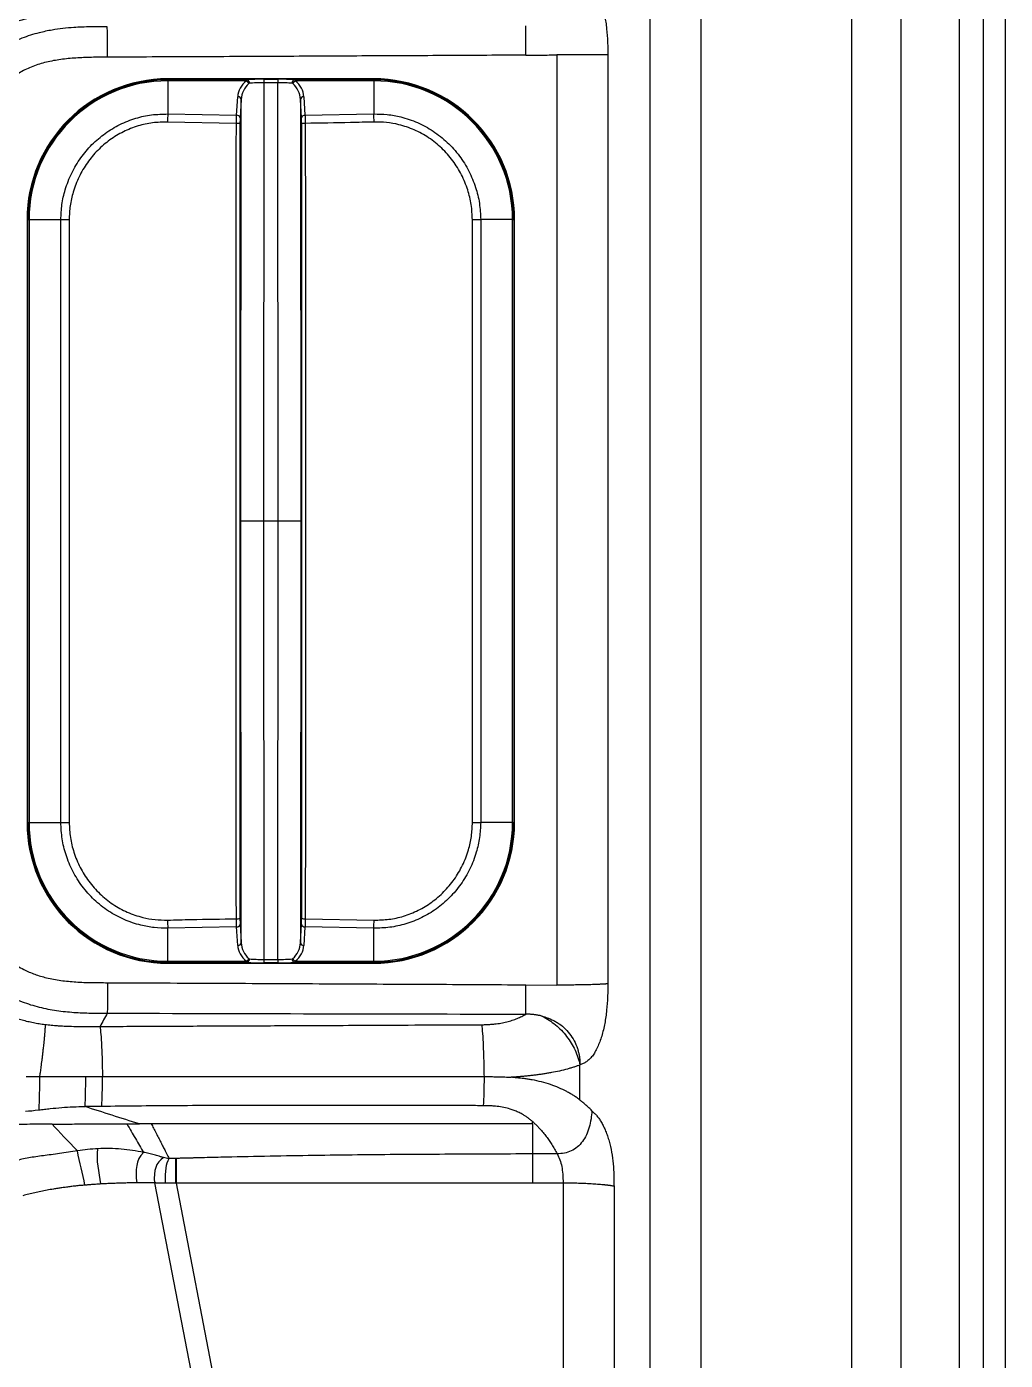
# Model space of a CAD drawing. Extents: x 0 to 84, y -21 to 126.
# Drawn here: x 75.84 to 84.1, y 44.7 to 55.96 of the extents above; entities that cross this region are included whole.
import ezdxf

# ---------------------------------------------------------------- set-up
doc = ezdxf.new("R2010")
doc.units = 0
doc.header["$MEASUREMENT"] = 0
doc.layers.add('1', color=4, linetype='Continuous')

# ---------------------------------------------------------------- blocks, each defined once
blk = doc.blocks.new('PRODIGY')
at = {"layer": '1', "color": 4, "linetype": 'Continuous', "lineweight": 25}
blk.add_line((84.097, 2.999), (84.097, 75.05), dxfattribs=at)
at = {"layer": '1', "color": 3, "linetype": 'Continuous', "lineweight": 25}
for p, q in [((83.913, 3.416), (83.913, 74.633)), ((83.71, 3.693), (83.71, 74.357)), ((83.219, 4.326), (83.219, 73.724)), ((82.801, 4.835), (82.801, 73.215)), ((81.097, 71.802), (81.097, 39.025)), ((81.526, 71.802), (81.526, 39.025)), ((80.311, 55.72), (80.311, 47.866)), ((80.741, 55.72), (80.741, 47.876)), ((77.029, 55.517), (77.029, 55.51)), ((78.766, 55.517), (77.029, 55.517)), ((77.029, 55.501), (77.029, 55.51)), ((77.029, 55.51), (77.698, 55.51)), ((77.029, 55.501), (77.029, 55.221)), ((77.692, 55.501), (77.029, 55.501)), ((77.838, 55.485), (77.835, 51.784)), ((77.838, 55.515), (77.838, 55.485)), ((77.838, 55.515), (77.957, 55.515)), ((77.957, 55.485), (77.838, 55.485)), ((77.957, 55.515), (77.957, 55.485)), ((77.96, 51.784), (77.957, 55.485)), ((78.097, 55.51), (78.766, 55.51)), ((78.766, 55.501), (78.103, 55.501)), ((78.766, 55.517), (78.766, 55.51)), ((78.766, 55.501), (78.766, 55.51)), ((78.766, 55.501), (78.766, 55.221)), ((77.609, 55.211), (77.618, 55.367)), ((77.648, 55.344), (77.639, 55.188)), ((77.645, 51.784), (77.648, 55.344)), ((78.147, 55.344), (78.15, 51.784)), ((78.156, 55.188), (78.147, 55.344)), ((78.176, 55.367), (78.186, 55.211)), ((77.029, 55.221), (77.609, 55.211)), ((78.186, 55.211), (78.766, 55.221)), ((77.607, 55.142), (77.026, 55.153)), ((75.84, 54.329), (75.847, 54.329)), ((75.84, 54.329), (75.84, 49.239)), ((75.847, 54.329), (75.857, 54.329)), ((75.847, 49.239), (75.847, 54.329)), ((75.857, 54.329), (76.126, 54.329)), ((75.857, 54.329), (75.857, 49.239)), ((76.126, 54.329), (76.196, 54.329)), ((76.126, 49.239), (76.126, 54.329)), ((76.196, 54.329), (76.196, 49.239)), ((79.599, 54.329), (79.669, 54.329)), ((79.599, 49.239), (79.599, 54.329)), ((79.938, 54.329), (79.669, 54.329)), ((79.669, 54.329), (79.669, 49.239)), ((79.938, 49.239), (79.938, 54.329)), ((79.938, 54.329), (79.948, 54.329)), ((79.948, 54.329), (79.948, 49.239)), ((79.955, 54.329), (79.948, 54.329)), ((79.955, 49.239), (79.955, 54.329)), ((77.648, 48.224), (77.645, 51.784)), ((77.835, 51.784), (77.645, 51.784)), ((77.835, 51.784), (77.838, 48.083)), ((77.96, 51.784), (77.835, 51.784)), ((77.957, 48.083), (77.96, 51.784)), ((78.15, 51.784), (77.96, 51.784)), ((78.15, 51.784), (78.147, 48.224)), ((75.84, 49.239), (75.847, 49.239)), ((75.847, 49.239), (75.857, 49.239)), ((75.857, 49.239), (76.126, 49.239)), ((76.126, 49.239), (76.196, 49.239)), ((79.599, 49.239), (79.669, 49.239)), ((79.938, 49.239), (79.669, 49.239)), ((79.938, 49.239), (79.948, 49.239)), ((79.955, 49.239), (79.948, 49.239)), ((78.188, 48.425), (78.769, 48.414)), ((77.609, 48.357), (77.029, 48.346)), ((77.029, 48.067), (77.029, 48.346)), ((77.618, 48.201), (77.609, 48.357)), ((77.639, 48.38), (77.648, 48.224)), ((78.147, 48.224), (78.156, 48.38)), ((78.186, 48.357), (78.176, 48.201)), ((78.766, 48.346), (78.186, 48.357)), ((78.766, 48.067), (78.766, 48.346)), ((77.029, 48.067), (77.692, 48.067)), ((77.029, 48.058), (77.029, 48.067)), ((77.698, 48.058), (77.029, 48.058)), ((77.029, 48.05), (77.029, 48.058)), ((77.029, 48.05), (78.766, 48.05)), ((77.838, 48.083), (77.957, 48.083)), ((77.838, 48.083), (77.838, 48.053)), ((77.957, 48.053), (77.838, 48.053)), ((77.957, 48.083), (77.957, 48.053)), ((78.766, 48.058), (78.097, 48.058)), ((78.103, 48.067), (78.766, 48.067)), ((78.766, 48.058), (78.766, 48.067)), ((78.766, 48.05), (78.766, 48.058)), ((80.05, 47.868), (80.311, 47.866)), ((80.507, 46.894), (80.507, 47.191)), ((80.105, 46.693), (80.105, 46.714)), ((80.105, 46.693), (80.105, 46.44)), ((80.314, 46.441), (80.105, 46.44)), ((76.916, 46.195), (77.796, 41.637)), ((80.105, 46.193), (77.097, 46.193)), ((77.098, 46.194), (77.971, 41.671)), ((80.364, 46.193), (80.105, 46.193)), ((80.364, 46.193), (80.364, 31.855)), ((80.794, 46.167), (80.794, 31.851))]:
    blk.add_line(p, q, dxfattribs=at)
at = {"layer": '1', "color": 3, "linetype": 'Continuous', "lineweight": 25, "flags": 128}
blk.add_lwpolyline([(76.477, 47.093), (78.064, 47.093), (79.7, 47.093)], dxfattribs=at)
at = {"layer": '1', "color": 3, "linetype": 'Continuous', "lineweight": 25}
for centre, radius, start, end in [((77.029, 54.329), 1.189, 90, 180), ((77.029, 54.329), 1.181, 90, 180), ((77.029, 54.329), 1.172, 90, 180), ((77.668, 55.459), 0.0485, 23.7746, 59.6917), ((77.689, 55.483), 0.0287, 355.1266, 70.5943), ((78.106, 55.483), 0.0287, 109.399, 184.88), ((78.127, 55.459), 0.0485, 120.3083, 156.2254), ((78.766, 54.329), 1.189, 0, 90), ((78.766, 54.329), 1.181, 0, 90), ((78.766, 54.329), 1.172, 0, 90), ((77.621, 55.338), 0.0283, 11.3079, 94.4498), ((78.174, 55.338), 0.0283, 85.5502, 168.6921), ((79.133, 55.095), 2.108, 176.5587, 178.4119), ((77.611, 55.182), 0.0283, 11.3156, 94.4465), ((78.184, 55.182), 0.0283, 85.5535, 168.6844), ((76.662, 55.095), 2.108, 1.5881, 3.4413), ((77.614, 55.023), 0.119, 78.5694, 93.157), ((78.181, 55.023), 0.119, 86.843, 101.4306), ((77.029, 49.239), 1.189, 180, 270), ((77.029, 49.239), 1.181, 180, 270), ((77.029, 49.239), 1.172, 180, 270), ((78.766, 49.239), 1.172, 270, 0), ((78.766, 49.239), 1.181, 270, 0), ((78.766, 49.239), 1.189, 270, 0), ((77.614, 48.545), 0.119, 266.8435, 281.4301), ((78.181, 48.545), 0.119, 258.5699, 273.1565), ((79.133, 48.473), 2.108, 181.5882, 183.4412), ((77.611, 48.385), 0.0283, 265.5564, 348.6816), ((78.184, 48.385), 0.0283, 191.3184, 274.4436), ((76.662, 48.473), 2.108, 356.5588, 358.4118), ((77.621, 48.229), 0.0283, 265.5516, 348.6907), ((78.174, 48.229), 0.0283, 191.3093, 274.4484), ((77.668, 48.109), 0.0485, 300.3089, 336.2232), ((77.689, 48.085), 0.0287, 289.4076, 4.8704), ((78.106, 48.085), 0.0287, 175.1229, 250.5991), ((78.127, 48.109), 0.0485, 203.7768, 239.6911)]:
    blk.add_arc(centre, radius, start, end, dxfattribs=at)
for centre, major_axis, ratio, start_param, end_param in [((77.838, 55.356), (0.22, 0.001), 0.878974, 2.293313, 3.084043), ((77.838, 55.333), (0.005, 0.194), 0.98006, 0.751525, 1.542255), ((77.838, 55.495), (0.22, 0), 0.087624, 1.570705, 2.259727), ((77.838, 55.465), (0.19, 0), 0.104015, 1.570675, 2.259698), ((77.957, 55.495), (0.22, 0), 0.087624, 0.881865, 1.570888), ((77.957, 55.465), (0.19, 0), 0.104015, 0.881895, 1.570917), ((77.957, 55.333), (-0.005, 0.194), 0.98006, 4.740931, 5.531661), ((77.957, 55.356), (0.22, -0.001), 0.878974, 0.05755, 0.848279), ((77.838, 48.212), (0.22, -0.001), 0.878974, 3.199142, 3.989872), ((77.838, 48.234), (-0.005, 0.194), 0.98006, 1.599338, 2.390068), ((77.957, 48.234), (0.005, 0.194), 0.98006, 3.893117, 4.683847), ((77.957, 48.212), (0.22, 0.001), 0.878974, 5.434906, 6.225636), ((77.838, 48.102), (0.19, 0), 0.104015, 4.023487, 4.71251), ((77.957, 48.102), (0.19, 0), 0.104015, 4.712268, 5.401291), ((77.838, 48.072), (0.22, 0), 0.087624, 4.023458, 4.712481), ((77.957, 48.072), (0.22, 0), 0.087624, 4.712297, 5.40132)]:
    blk.add_ellipse(centre, major_axis=major_axis, ratio=ratio, start_param=start_param, end_param=end_param, dxfattribs=at)
for points, knots in [([(80.507, 56.395), (80.516, 56.391), (80.53, 56.386), (80.548, 56.377), (80.565, 56.366), (80.587, 56.348), (80.611, 56.321), (80.634, 56.287), (80.662, 56.234), (80.691, 56.156), (80.717, 56.051), (80.733, 55.941), (80.74, 55.847), (80.741, 55.774), (80.741, 55.738), (80.741, 55.72)], [0, 0, 0, 0, 0.0598156, 0.090872, 0.1197844, 0.1812836, 0.2414672, 0.3032788, 0.3671151, 0.4959063, 0.6259346, 0.7544906, 0.8792869, 0.9400352, 1, 1, 1, 1]), ([(75.873, 56.032), (75.865, 56.031), (75.851, 56.028), (75.828, 56.022), (75.806, 56.016), (75.785, 56.01), (75.763, 56.004), (75.742, 55.997), (75.722, 55.99), (75.701, 55.983), (75.681, 55.975), (75.633, 55.955), (75.561, 55.92), (75.468, 55.86), (75.383, 55.79), (75.307, 55.71), (75.242, 55.622), (75.187, 55.527), (75.142, 55.426), (75.096, 55.286), (75.061, 55.104), (75.048, 54.92), (75.044, 54.773), (75.044, 54.699), (75.044, 54.662)], [0, 0, 0, 0, 0.013071, 0.026033, 0.038889, 0.051639, 0.064285, 0.076829, 0.089272, 0.101616, 0.113864, 0.126017, 0.189213, 0.251259, 0.313746, 0.37591, 0.437466, 0.50035, 0.561059, 0.624883, 0.74957, 0.874729, 0.937354, 1, 1, 1, 1]), ([(76.517, 55.958), (76.504, 55.958), (76.457, 55.958), (76.387, 55.957), (76.306, 55.955), (76.197, 55.949), (76.075, 55.936), (75.929, 55.905), (75.82, 55.871), (75.726, 55.831), (75.641, 55.788), (75.534, 55.717), (75.427, 55.62), (75.327, 55.496), (75.259, 55.377), (75.199, 55.231), (75.164, 55.104), (75.143, 54.978), (75.132, 54.883), (75.125, 54.789), (75.122, 54.697), (75.12, 54.606), (75.12, 54.546), (75.12, 54.517)], [0, 0, 0, 0, 0.017512, 0.059148, 0.090212, 0.120151, 0.198661, 0.246388, 0.311095, 0.34364, 0.376276, 0.433123, 0.506971, 0.559711, 0.636263, 0.680375, 0.762366, 0.803487, 0.844057, 0.884032, 0.923384, 0.962046, 1, 1, 1, 1]), ([(76.518, 55.7), (76.518, 55.728), (76.518, 55.756), (76.518, 55.809), (76.518, 55.835), (76.518, 55.88), (76.518, 55.901), (76.518, 55.935), (76.517, 55.949), (76.517, 55.958)], [0, 0, 0, 0, 0.25, 0.25, 0.5, 0.5, 0.75, 0.75, 1, 1, 1, 1]), ([(80.05, 55.718), (80.05, 55.722), (80.05, 55.728), (80.05, 55.739), (80.05, 55.749), (80.05, 55.759), (80.05, 55.769), (80.05, 55.78), (80.05, 55.79), (80.05, 55.799), (80.05, 55.809), (80.049, 55.819), (80.049, 55.828), (80.049, 55.838), (80.049, 55.847), (80.049, 55.856), (80.049, 55.867), (80.049, 55.881), (80.049, 55.895), (80.049, 55.909), (80.049, 55.923), (80.049, 55.936), (80.049, 55.947), (80.049, 55.958), (80.049, 55.963), (80.049, 55.966)], [0, 0, 0, 0, 0.033336, 0.066671, 0.100007, 0.133342, 0.166677, 0.200012, 0.233346, 0.266681, 0.300016, 0.333351, 0.366686, 0.400021, 0.433357, 0.466693, 0.500028, 0.562482, 0.624935, 0.674775, 0.749858, 0.812393, 0.874928, 0.937464, 1, 1, 1, 1]), ([(76.518, 55.7), (76.473, 55.7), (76.385, 55.7), (76.253, 55.695), (76.126, 55.683), (76.004, 55.661), (75.889, 55.626), (75.784, 55.576), (75.69, 55.513), (75.62, 55.447), (75.57, 55.385), (75.523, 55.314), (75.48, 55.226), (75.444, 55.121), (75.419, 55.016), (75.403, 54.9), (75.394, 54.775), (75.391, 54.672), (75.391, 54.586), (75.39, 54.542), (75.39, 54.517)], [0, 0, 0, 0, 0.069487, 0.137234, 0.202999, 0.266771, 0.328382, 0.387898, 0.445941, 0.502791, 0.535144, 0.568178, 0.63488, 0.686261, 0.738901, 0.801904, 0.866483, 0.932534, 0.960663, 1, 1, 1, 1]), ([(80.05, 55.718), (79.831, 55.717), (79.385, 55.714), (78.703, 55.711), (77.996, 55.707), (77.266, 55.704), (76.77, 55.702), (76.518, 55.7)], [0, 0, 0, 0, 0.18615, 0.379225, 0.579225, 0.78615, 1, 1, 1, 1]), ([(80.05, 55.718), (80.094, 55.718), (80.181, 55.719), (80.268, 55.719), (80.311, 55.72)], [0, 0, 0, 0, 0.500087, 1, 1, 1, 1]), ([(80.741, 55.72), (80.739, 55.72), (80.734, 55.72), (80.726, 55.72), (80.718, 55.72), (80.709, 55.72), (80.7, 55.72), (80.691, 55.72), (80.681, 55.72), (80.67, 55.72), (80.659, 55.72), (80.648, 55.72), (80.636, 55.72), (80.624, 55.721), (80.612, 55.721), (80.599, 55.721), (80.586, 55.721), (80.572, 55.721), (80.545, 55.721), (80.502, 55.721), (80.447, 55.72), (80.398, 55.72), (80.362, 55.72), (80.334, 55.72), (80.318, 55.72), (80.311, 55.72)], [0, 0, 0, 0, 0.027121, 0.054595, 0.082414, 0.110568, 0.139048, 0.167842, 0.196939, 0.226327, 0.255992, 0.28592, 0.316098, 0.346508, 0.377136, 0.407964, 0.438975, 0.470151, 0.501474, 0.622178, 0.749192, 0.837068, 0.907525, 0.961544, 1, 1, 1, 1]), ([(77.692, 55.501), (77.693, 55.502), (77.694, 55.506), (77.696, 55.509), (77.698, 55.51), (77.698, 55.51)], [0, 0, 0, 0, 0.200727, 0.752752, 1, 1, 1, 1]), ([(77.717, 55.481), (77.716, 55.48), (77.715, 55.48), (77.713, 55.479), (77.712, 55.479), (77.712, 55.478)], [0, 0, 0, 0, 0.556593, 0.809822, 1, 1, 1, 1]), ([(78.083, 55.478), (78.082, 55.479), (78.08, 55.48), (78.078, 55.481), (78.077, 55.481)], [0, 0, 0, 0, 0.5618706, 1, 1, 1, 1]), ([(78.097, 55.51), (78.098, 55.51), (78.1, 55.508), (78.102, 55.504), (78.103, 55.501)], [0, 0, 0, 0, 0.423633, 1, 1, 1, 1]), ([(76.126, 54.329), (76.128, 54.371), (76.131, 54.457), (76.162, 54.589), (76.213, 54.723), (76.29, 54.851), (76.385, 54.965), (76.497, 55.06), (76.622, 55.135), (76.755, 55.188), (76.891, 55.218), (76.983, 55.22), (77.029, 55.221)], [0, 0, 0, 0, 0.090467, 0.180955, 0.287173, 0.393381, 0.497397, 0.601404, 0.703708, 0.806004, 0.903003, 1, 1, 1, 1]), ([(77.607, 55.142), (77.607, 55.155), (77.608, 55.179), (77.608, 55.201), (77.609, 55.209), (77.609, 55.211)], [0, 0, 0, 0, 0.497907, 0.928065, 1, 1, 1, 1]), ([(77.639, 55.188), (77.639, 55.187), (77.638, 55.181), (77.638, 55.166), (77.637, 55.149), (77.637, 55.14)], [0, 0, 0, 0, 0.071943, 0.502111, 1, 1, 1, 1]), ([(78.158, 55.14), (78.158, 55.141), (78.157, 55.151), (78.157, 55.169), (78.157, 55.181), (78.156, 55.188)], [0, 0, 0, 0, 0.0704509, 0.5008827, 1, 1, 1, 1]), ([(78.186, 55.211), (78.187, 55.201), (78.187, 55.183), (78.188, 55.157), (78.188, 55.144), (78.188, 55.142)], [0, 0, 0, 0, 0.4991, 0.929538, 1, 1, 1, 1]), ([(78.766, 55.221), (78.804, 55.221), (78.881, 55.22), (79.006, 55.197), (79.137, 55.152), (79.27, 55.08), (79.39, 54.984), (79.492, 54.87), (79.572, 54.741), (79.628, 54.606), (79.662, 54.467), (79.667, 54.375), (79.669, 54.329)], [0, 0, 0, 0, 0.081084, 0.162171, 0.268367, 0.374573, 0.483282, 0.592003, 0.697892, 0.803791, 0.90191, 1, 1, 1, 1]), ([(77.026, 55.153), (76.984, 55.152), (76.9, 55.151), (76.774, 55.122), (76.652, 55.074), (76.537, 55.004), (76.434, 54.916), (76.346, 54.811), (76.276, 54.692), (76.229, 54.569), (76.201, 54.446), (76.197, 54.368), (76.196, 54.329)], [0, 0, 0, 0, 0.096743, 0.193492, 0.295703, 0.397933, 0.502039, 0.606159, 0.712689, 0.819234, 0.909633, 1, 1, 1, 1]), ([(77.607, 48.425), (77.606, 48.652), (77.605, 49.104), (77.605, 49.785), (77.606, 50.465), (77.606, 51.009), (77.606, 51.689), (77.606, 52.363), (77.606, 53.165), (77.605, 53.824), (77.605, 54.484), (77.606, 54.923), (77.607, 55.142)], [0, 0, 0, 0, 0.101175, 0.202409, 0.303712, 0.404983, 0.44546, 0.607372, 0.705553, 0.803765, 0.901911, 1, 1, 1, 1]), ([(77.637, 55.14), (77.637, 54.919), (77.635, 54.475), (77.636, 53.81), (77.636, 52.7), (77.636, 51.359), (77.636, 50.088), (77.636, 49.333), (77.636, 48.88), (77.637, 48.578), (77.637, 48.427)], [0, 0, 0, 0, 0.099095, 0.198273, 0.29746, 0.595095, 0.79751, 0.865024, 0.932533, 1, 1, 1, 1]), ([(78.158, 48.427), (78.158, 48.649), (78.159, 49.092), (78.159, 49.758), (78.159, 50.868), (78.159, 52.209), (78.159, 53.479), (78.159, 54.234), (78.159, 54.688), (78.158, 54.989), (78.158, 55.14)], [0, 0, 0, 0, 0.099095, 0.198273, 0.29746, 0.595095, 0.79751, 0.865024, 0.932533, 1, 1, 1, 1]), ([(78.769, 55.153), (78.703, 55.152), (78.509, 55.146), (78.315, 55.144), (78.188, 55.142)], [0, 0, 0, 0, 0.3437382, 1, 1, 1, 1]), ([(78.188, 55.142), (78.188, 54.916), (78.19, 54.463), (78.19, 53.783), (78.189, 53.103), (78.189, 52.558), (78.189, 51.878), (78.189, 51.205), (78.189, 50.403), (78.19, 49.743), (78.19, 49.084), (78.188, 48.645), (78.188, 48.425)], [0, 0, 0, 0, 0.101175, 0.202409, 0.303712, 0.404983, 0.44546, 0.607372, 0.705553, 0.803765, 0.901911, 1, 1, 1, 1]), ([(79.599, 54.329), (79.597, 54.371), (79.593, 54.456), (79.561, 54.584), (79.51, 54.709), (79.436, 54.829), (79.343, 54.934), (79.233, 55.023), (79.11, 55.09), (78.989, 55.131), (78.875, 55.152), (78.804, 55.153), (78.769, 55.153)], [0, 0, 0, 0, 0.098017, 0.196078, 0.302289, 0.408485, 0.517295, 0.62609, 0.732189, 0.83827, 0.919136, 1, 1, 1, 1]), ([(77.029, 48.346), (76.99, 48.347), (76.914, 48.348), (76.789, 48.371), (76.658, 48.415), (76.524, 48.488), (76.405, 48.583), (76.303, 48.697), (76.223, 48.826), (76.167, 48.961), (76.132, 49.1), (76.128, 49.193), (76.126, 49.239)], [0, 0, 0, 0, 0.081084, 0.162171, 0.268367, 0.374575, 0.483284, 0.592004, 0.697892, 0.803791, 0.90191, 1, 1, 1, 1]), ([(76.196, 49.239), (76.198, 49.196), (76.202, 49.111), (76.234, 48.983), (76.285, 48.858), (76.359, 48.739), (76.452, 48.634), (76.562, 48.545), (76.685, 48.478), (76.806, 48.437), (76.92, 48.416), (76.991, 48.415), (77.026, 48.414)], [0, 0, 0, 0, 0.098017, 0.196078, 0.302288, 0.408484, 0.517293, 0.626091, 0.732189, 0.838268, 0.919136, 1, 1, 1, 1]), ([(79.669, 49.239), (79.667, 49.196), (79.663, 49.111), (79.633, 48.979), (79.581, 48.845), (79.505, 48.716), (79.41, 48.603), (79.298, 48.507), (79.173, 48.432), (79.04, 48.38), (78.903, 48.349), (78.812, 48.347), (78.766, 48.346)], [0, 0, 0, 0, 0.0904667, 0.180955, 0.2871733, 0.3933811, 0.4973978, 0.6014039, 0.7037079, 0.8060036, 0.9030035, 1, 1, 1, 1]), ([(78.769, 48.414), (78.811, 48.415), (78.895, 48.417), (79.021, 48.445), (79.143, 48.494), (79.258, 48.563), (79.361, 48.652), (79.449, 48.757), (79.519, 48.876), (79.566, 48.999), (79.594, 49.121), (79.598, 49.2), (79.599, 49.239)], [0, 0, 0, 0, 0.096743, 0.193492, 0.295704, 0.397932, 0.502039, 0.606159, 0.712689, 0.819234, 0.909633, 1, 1, 1, 1]), ([(75.12, 49.07), (75.12, 49.068), (75.12, 49.067), (75.12, 49.064), (75.12, 49.062), (75.12, 49.057), (75.12, 49.053), (75.12, 49.047), (75.12, 49.045), (75.12, 49.039), (75.12, 49.025), (75.12, 49.012), (75.12, 48.978), (75.121, 48.955), (75.122, 48.887), (75.123, 48.841), (75.128, 48.748), (75.132, 48.701), (75.143, 48.607), (75.151, 48.559), (75.17, 48.464), (75.183, 48.417), (75.213, 48.323), (75.231, 48.276), (75.273, 48.186), (75.298, 48.142), (75.354, 48.057), (75.385, 48.017), (75.454, 47.942), (75.492, 47.907), (75.572, 47.844), (75.615, 47.815), (75.704, 47.765), (75.751, 47.743), (75.846, 47.707), (75.894, 47.692), (75.992, 47.667), (76.041, 47.658), (76.139, 47.644), (76.188, 47.639), (76.284, 47.632), (76.332, 47.63), (76.426, 47.628), (76.472, 47.628), (76.517, 47.628)], [0, 0, 0, 0, 0.001953, 0.001953, 0.003906, 0.003906, 0.007812, 0.007812, 0.011719, 0.011719, 0.015625, 0.03125, 0.03125, 0.0625, 0.0625, 0.125, 0.125, 0.1875, 0.1875, 0.25, 0.25, 0.3125, 0.3125, 0.375, 0.375, 0.4375, 0.4375, 0.5, 0.5, 0.5625, 0.5625, 0.625, 0.625, 0.6875, 0.6875, 0.75, 0.75, 0.8125, 0.8125, 0.875, 0.875, 0.9375, 0.9375, 1, 1, 1, 1]), ([(75.39, 49.07), (75.39, 49.044), (75.391, 48.999), (75.391, 48.932), (75.392, 48.871), (75.395, 48.787), (75.403, 48.684), (75.42, 48.563), (75.448, 48.447), (75.489, 48.338), (75.542, 48.238), (75.613, 48.145), (75.703, 48.062), (75.804, 47.999), (75.906, 47.955), (76.01, 47.924), (76.127, 47.903), (76.254, 47.891), (76.385, 47.886), (76.474, 47.886), (76.518, 47.886)], [0, 0, 0, 0, 0.040086, 0.068671, 0.103451, 0.134629, 0.199115, 0.262054, 0.323247, 0.382748, 0.441522, 0.497836, 0.56298, 0.629369, 0.680678, 0.733573, 0.797301, 0.863016, 0.930636, 1, 1, 1, 1]), ([(75.042, 48.922), (75.042, 48.882), (75.043, 48.803), (75.046, 48.683), (75.054, 48.565), (75.072, 48.41), (75.106, 48.257), (75.161, 48.112), (75.213, 48.008), (75.277, 47.912), (75.353, 47.824), (75.44, 47.746), (75.537, 47.68), (75.642, 47.625), (75.731, 47.591), (75.8, 47.571), (75.846, 47.559), (75.894, 47.549), (75.943, 47.54), (75.976, 47.536), (75.993, 47.533)], [0, 0, 0, 0, 0.06277, 0.125439, 0.190891, 0.250195, 0.373844, 0.436924, 0.49673, 0.558716, 0.619702, 0.681485, 0.743998, 0.806449, 0.870704, 0.895355, 0.920597, 0.946445, 0.97291, 1, 1, 1, 1]), ([(77.026, 48.414), (77.092, 48.416), (77.286, 48.421), (77.48, 48.424), (77.607, 48.425)], [0, 0, 0, 0, 0.3437382, 1, 1, 1, 1]), ([(77.609, 48.357), (77.608, 48.367), (77.608, 48.385), (77.607, 48.41), (77.607, 48.423), (77.607, 48.425)], [0, 0, 0, 0, 0.497916, 0.92835, 1, 1, 1, 1]), ([(77.637, 48.427), (77.637, 48.426), (77.637, 48.417), (77.638, 48.399), (77.638, 48.386), (77.639, 48.38)], [0, 0, 0, 0, 0.071652, 0.502063, 1, 1, 1, 1]), ([(78.156, 48.38), (78.156, 48.381), (78.157, 48.387), (78.157, 48.402), (78.157, 48.418), (78.158, 48.427)], [0, 0, 0, 0, 0.070667, 0.500836, 1, 1, 1, 1]), ([(78.188, 48.425), (78.188, 48.412), (78.187, 48.388), (78.187, 48.367), (78.186, 48.358), (78.186, 48.357)], [0, 0, 0, 0, 0.499183, 0.929346, 1, 1, 1, 1]), ([(77.712, 48.089), (77.713, 48.089), (77.715, 48.087), (77.717, 48.087), (77.717, 48.087)], [0, 0, 0, 0, 0.5616, 1, 1, 1, 1]), ([(78.077, 48.087), (78.079, 48.087), (78.08, 48.088), (78.082, 48.088), (78.083, 48.089), (78.083, 48.089)], [0, 0, 0, 0, 0.556593, 0.809822, 1, 1, 1, 1]), ([(77.698, 48.058), (77.697, 48.058), (77.695, 48.059), (77.693, 48.064), (77.692, 48.067)], [0, 0, 0, 0, 0.423626, 1, 1, 1, 1]), ([(78.103, 48.067), (78.102, 48.066), (78.101, 48.062), (78.099, 48.059), (78.097, 48.058), (78.097, 48.058)], [0, 0, 0, 0, 0.200734, 0.75275, 1, 1, 1, 1]), ([(76.518, 47.886), (76.518, 47.858), (76.518, 47.83), (76.518, 47.777), (76.518, 47.751), (76.518, 47.706), (76.518, 47.685), (76.518, 47.651), (76.517, 47.638), (76.517, 47.628)], [0, 0, 0, 0, 0.25, 0.25, 0.5, 0.5, 0.75, 0.75, 1, 1, 1, 1]), ([(76.518, 47.886), (76.832, 47.884), (77.446, 47.882), (78.348, 47.877), (79.212, 47.873), (79.775, 47.87), (80.05, 47.868)], [0, 0, 0, 0, 0.266242, 0.521656, 0.766242, 1, 1, 1, 1]), ([(80.049, 47.62), (80.049, 47.631), (80.049, 47.645), (80.049, 47.68), (80.049, 47.7), (80.049, 47.743), (80.049, 47.767), (80.05, 47.816), (80.05, 47.842), (80.05, 47.868)], [0, 0, 0, 0, 0.25, 0.25, 0.5, 0.5, 0.75, 0.75, 1, 1, 1, 1]), ([(80.741, 47.876), (80.739, 47.876), (80.734, 47.875), (80.726, 47.875), (80.717, 47.874), (80.709, 47.874), (80.7, 47.873), (80.691, 47.873), (80.681, 47.872), (80.671, 47.872), (80.649, 47.871), (80.613, 47.869), (80.559, 47.868), (80.501, 47.867), (80.452, 47.866), (80.415, 47.866), (80.389, 47.866), (80.363, 47.866), (80.337, 47.866), (80.32, 47.866), (80.311, 47.866)], [0, 0, 0, 0, 0.028167, 0.056262, 0.084299, 0.112299, 0.140287, 0.168286, 0.196322, 0.224416, 0.252591, 0.376812, 0.501028, 0.624991, 0.748942, 0.799295, 0.849444, 0.899516, 0.949652, 1, 1, 1, 1]), ([(80.741, 47.876), (80.741, 47.858), (80.741, 47.821), (80.74, 47.747), (80.733, 47.653), (80.717, 47.541), (80.692, 47.434), (80.662, 47.354), (80.634, 47.3), (80.612, 47.266), (80.587, 47.238), (80.566, 47.221), (80.548, 47.21), (80.53, 47.2), (80.516, 47.195), (80.507, 47.191)], [0, 0, 0, 0, 0.060008, 0.120821, 0.245816, 0.374556, 0.50468, 0.633575, 0.69736, 0.759041, 0.818986, 0.880275, 0.909146, 0.940166, 1, 1, 1, 1]), ([(75.993, 47.533), (75.993, 47.531), (75.993, 47.528), (75.993, 47.522), (75.992, 47.516), (75.992, 47.509), (75.992, 47.502), (75.991, 47.495), (75.991, 47.487), (75.99, 47.479), (75.99, 47.471), (75.989, 47.462), (75.988, 47.453), (75.988, 47.444), (75.987, 47.435), (75.986, 47.425), (75.985, 47.414), (75.984, 47.404), (75.983, 47.393), (75.982, 47.382), (75.981, 47.371), (75.979, 47.356), (75.976, 47.333), (75.973, 47.301), (75.969, 47.266), (75.963, 47.225), (75.958, 47.18), (75.952, 47.137), (75.948, 47.109), (75.946, 47.097), (75.946, 47.093)], [0, 0, 0, 0, 0.025005, 0.05001, 0.075015, 0.10002, 0.125025, 0.150029, 0.175034, 0.200039, 0.225044, 0.250049, 0.275054, 0.300058, 0.325063, 0.350068, 0.375073, 0.400078, 0.425082, 0.450087, 0.475092, 0.500097, 0.545478, 0.625067, 0.6892, 0.75005, 0.855913, 0.932872, 0.980905, 1, 1, 1, 1]), ([(75.993, 47.533), (76.001, 47.532), (76.019, 47.53), (76.045, 47.527), (76.073, 47.525), (76.109, 47.522), (76.157, 47.519), (76.221, 47.517), (76.282, 47.516), (76.343, 47.516), (76.397, 47.516), (76.437, 47.516), (76.456, 47.516)], [0, 0, 0, 0, 0.055075, 0.112941, 0.173613, 0.237107, 0.346223, 0.482407, 0.651735, 0.737756, 0.877402, 1, 1, 1, 1]), ([(76.517, 47.628), (76.507, 47.609), (76.487, 47.572), (76.466, 47.535), (76.456, 47.516)], [0, 0, 0, 0, 0.500794, 1, 1, 1, 1]), ([(76.456, 47.516), (76.629, 47.517), (76.981, 47.519), (77.518, 47.521), (78.118, 47.524), (78.84, 47.527), (79.378, 47.53), (79.68, 47.531)], [0, 0, 0, 0, 0.16096, 0.327536, 0.49974, 0.719029, 1, 1, 1, 1]), ([(76.517, 47.628), (77.106, 47.627), (77.695, 47.625), (78.872, 47.623), (79.46, 47.621), (80.049, 47.62)], [0, 0, 0, 0, 0.5, 0.5, 1, 1, 1, 1]), ([(79.68, 47.531), (79.684, 47.531), (79.694, 47.531), (79.707, 47.532), (79.721, 47.532), (79.734, 47.533), (79.747, 47.534), (79.761, 47.535), (79.774, 47.536), (79.8, 47.539), (79.84, 47.544), (79.889, 47.555), (79.935, 47.568), (79.971, 47.581), (79.997, 47.592), (80.015, 47.601), (80.033, 47.61), (80.043, 47.617), (80.049, 47.62)], [0, 0, 0, 0, 0.030908, 0.06171, 0.092437, 0.12312, 0.15379, 0.184477, 0.215211, 0.246023, 0.370378, 0.495856, 0.621485, 0.74796, 0.810117, 0.872715, 0.935946, 1, 1, 1, 1]), ([(79.7, 47.093), (79.699, 47.139), (79.698, 47.185), (79.696, 47.272), (79.694, 47.314), (79.691, 47.391), (79.689, 47.426), (79.685, 47.486), (79.682, 47.512), (79.68, 47.531)], [0, 0, 0, 0, 0.25, 0.25, 0.5, 0.5, 0.75, 0.75, 1, 1, 1, 1]), ([(80.189, 47.602), (80.185, 47.604), (80.176, 47.606), (80.163, 47.609), (80.15, 47.611), (80.137, 47.613), (80.124, 47.615), (80.111, 47.617), (80.098, 47.618), (80.086, 47.619), (80.073, 47.619), (80.061, 47.62), (80.053, 47.62), (80.049, 47.62)], [0, 0, 0, 0, 0.095946, 0.190894, 0.28484, 0.37778, 0.469709, 0.560626, 0.650528, 0.739415, 0.827287, 0.914148, 1, 1, 1, 1]), ([(80.189, 47.602), (80.194, 47.601), (80.202, 47.599), (80.216, 47.595), (80.229, 47.59), (80.241, 47.585), (80.261, 47.578), (80.286, 47.566), (80.326, 47.543), (80.373, 47.508), (80.421, 47.456), (80.459, 47.397), (80.482, 47.345), (80.493, 47.304), (80.5, 47.277), (80.504, 47.249), (80.507, 47.22), (80.507, 47.201), (80.507, 47.191)], [0, 0, 0, 0, 0.024631, 0.049156, 0.073593, 0.097964, 0.122287, 0.184265, 0.245486, 0.370881, 0.494865, 0.62064, 0.74729, 0.796979, 0.846899, 0.897245, 0.948221, 1, 1, 1, 1]), ([(80.189, 47.602), (80.228, 47.583), (80.265, 47.559), (80.335, 47.501), (80.367, 47.468), (80.422, 47.396), (80.446, 47.357), (80.484, 47.276), (80.499, 47.233), (80.507, 47.191)], [0, 0, 0, 0, 0.25, 0.25, 0.5, 0.5, 0.75, 0.75, 1, 1, 1, 1]), ([(76.456, 47.516), (76.459, 47.5), (76.461, 47.477), (76.465, 47.422), (76.467, 47.388), (76.471, 47.314), (76.473, 47.273), (76.475, 47.186), (76.476, 47.14), (76.477, 47.093)], [0, 0, 0, 0, 0.25, 0.25, 0.5, 0.5, 0.75, 0.75, 1, 1, 1, 1]), ([(80.507, 47.191), (80.506, 47.19), (80.502, 47.189), (80.494, 47.186), (80.48, 47.181), (80.458, 47.173), (80.43, 47.165), (80.39, 47.153), (80.337, 47.14), (80.279, 47.128), (80.234, 47.121), (80.201, 47.115), (80.168, 47.111), (80.134, 47.106), (80.1, 47.102), (80.066, 47.098), (80.031, 47.095), (79.996, 47.092), (79.962, 47.089), (79.938, 47.087), (79.927, 47.087)], [0, 0, 0, 0, 0.015022, 0.030112, 0.060326, 0.121047, 0.184047, 0.243605, 0.372701, 0.492805, 0.545907, 0.598601, 0.65084, 0.702574, 0.753758, 0.804348, 0.854305, 0.903589, 0.952165, 1, 1, 1, 1]), ([(75.834, 47.093), (75.841, 47.093), (75.855, 47.093), (75.877, 47.093), (75.899, 47.093), (75.922, 47.093), (75.938, 47.093), (75.946, 47.093)], [0, 0, 0, 0, 0.191631, 0.387355, 0.587304, 0.791534, 1, 1, 1, 1]), ([(75.946, 47.093), (75.977, 47.093), (76.041, 47.093), (76.136, 47.093), (76.234, 47.093), (76.298, 47.093), (76.333, 47.093)], [0, 0, 0, 0, 0.241972, 0.497234, 0.735324, 1, 1, 1, 1]), ([(76.333, 47.093), (76.357, 47.093), (76.405, 47.093), (76.453, 47.093), (76.477, 47.093)], [0, 0, 0, 0, 0.5086068, 1, 1, 1, 1]), ([(79.7, 47.093), (79.707, 47.093), (79.72, 47.093), (79.74, 47.093), (79.76, 47.093), (79.779, 47.092), (79.797, 47.092), (79.819, 47.092), (79.845, 47.091), (79.873, 47.09), (79.9, 47.088), (79.918, 47.087), (79.927, 47.087)], [0, 0, 0, 0, 0.088305, 0.175031, 0.260179, 0.343748, 0.425737, 0.506145, 0.633499, 0.758245, 0.880404, 1, 1, 1, 1]), ([(80.507, 46.894), (80.503, 46.897), (80.495, 46.904), (80.482, 46.913), (80.468, 46.923), (80.454, 46.932), (80.44, 46.941), (80.425, 46.95), (80.41, 46.958), (80.38, 46.975), (80.331, 46.998), (80.26, 47.026), (80.184, 47.048), (80.119, 47.063), (80.069, 47.071), (80.035, 47.076), (80, 47.08), (79.964, 47.084), (79.939, 47.086), (79.927, 47.087)], [0, 0, 0, 0, 0.033972, 0.067539, 0.100717, 0.13353, 0.166, 0.198147, 0.229992, 0.261551, 0.389278, 0.512686, 0.635577, 0.756812, 0.804617, 0.852738, 0.901271, 0.950321, 1, 1, 1, 1]), ([(79.693, 46.847), (79.67, 46.847), (79.588, 46.848), (79.439, 46.848), (79.182, 46.849), (78.847, 46.85), (78.451, 46.85), (78.074, 46.85), (77.724, 46.85), (77.397, 46.848), (77.08, 46.847), (76.772, 46.844), (76.57, 46.842), (76.471, 46.841)], [0, 0, 0, 0, 0.021393, 0.07647, 0.138038, 0.261174, 0.387674, 0.507446, 0.612136, 0.713584, 0.811959, 0.907398, 1, 1, 1, 1]), ([(80.105, 46.714), (80.102, 46.717), (80.095, 46.723), (80.084, 46.731), (80.074, 46.74), (80.063, 46.747), (80.052, 46.755), (80.041, 46.762), (80.03, 46.769), (80.012, 46.78), (79.987, 46.793), (79.953, 46.807), (79.913, 46.821), (79.865, 46.833), (79.818, 46.841), (79.78, 46.844), (79.751, 46.846), (79.722, 46.847), (79.703, 46.847), (79.693, 46.847)], [0, 0, 0, 0, 0.035683, 0.070736, 0.105174, 0.139014, 0.172275, 0.204975, 0.237136, 0.268778, 0.355452, 0.438575, 0.520895, 0.639899, 0.76141, 0.819097, 0.880526, 0.93753, 1, 1, 1, 1]), ([(80.608, 46.805), (80.604, 46.809), (80.595, 46.817), (80.583, 46.829), (80.57, 46.841), (80.553, 46.856), (80.532, 46.874), (80.516, 46.887), (80.507, 46.894)], [0, 0, 0, 0, 0.127768, 0.254273, 0.379525, 0.503535, 0.759938, 1, 1, 1, 1]), ([(75.939, 46.811), (75.955, 46.813), (75.971, 46.815), (76.004, 46.819), (76.02, 46.821), (76.068, 46.826), (76.101, 46.829), (76.197, 46.837), (76.262, 46.839), (76.327, 46.84)], [0, 0, 0, 0, 0.125, 0.125, 0.25, 0.25, 0.5, 0.5, 1, 1, 1, 1]), ([(80.608, 46.805), (80.606, 46.782), (80.604, 46.758), (80.596, 46.712), (80.591, 46.688), (80.578, 46.643), (80.57, 46.621), (80.551, 46.58), (80.54, 46.562), (80.515, 46.528), (80.501, 46.512), (80.469, 46.485), (80.451, 46.474), (80.414, 46.457), (80.395, 46.451), (80.356, 46.443), (80.335, 46.441), (80.314, 46.441)], [0, 0, 0, 0, 0.125, 0.125, 0.25, 0.25, 0.375, 0.375, 0.5, 0.5, 0.625, 0.625, 0.75, 0.75, 0.875, 0.875, 1, 1, 1, 1]), ([(80.608, 46.805), (80.612, 46.801), (80.619, 46.794), (80.63, 46.783), (80.64, 46.772), (80.654, 46.756), (80.67, 46.735), (80.689, 46.705), (80.707, 46.671), (80.724, 46.633), (80.739, 46.592), (80.757, 46.533), (80.775, 46.455), (80.788, 46.358), (80.792, 46.276), (80.793, 46.213), (80.794, 46.182), (80.794, 46.167)], [0, 0, 0, 0, 0.032611, 0.063182, 0.091727, 0.118263, 0.180813, 0.239786, 0.303007, 0.366844, 0.43174, 0.49784, 0.629539, 0.758424, 0.881321, 0.941046, 1, 1, 1, 1]), ([(76.053, 46.692), (75.987, 46.691), (75.924, 46.691), (75.803, 46.689), (75.745, 46.688), (75.638, 46.686), (75.589, 46.685), (75.525, 46.682), (75.505, 46.681), (75.468, 46.68), (75.451, 46.679), (75.436, 46.678)], [0, 0, 0, 0, 0.25, 0.25, 0.5, 0.5, 0.75, 0.75, 0.875, 0.875, 1, 1, 1, 1]), ([(76.053, 46.692), (76.06, 46.692), (76.076, 46.692), (76.101, 46.692), (76.128, 46.692), (76.157, 46.692), (76.188, 46.692), (76.238, 46.693), (76.296, 46.693), (76.352, 46.693), (76.401, 46.693), (76.454, 46.693), (76.519, 46.693), (76.578, 46.693), (76.633, 46.693), (76.667, 46.693), (76.683, 46.693)], [0, 0, 0, 0, 0.03804, 0.07916, 0.123356, 0.17062, 0.22094, 0.274297, 0.414044, 0.501803, 0.538006, 0.647684, 0.748654, 0.840945, 0.924671, 1, 1, 1, 1]), ([(76.683, 46.693), (76.707, 46.653), (76.731, 46.611), (76.778, 46.53), (76.802, 46.49), (76.823, 46.453)], [0, 0, 0, 0, 0.5, 0.5, 1, 1, 1, 1]), ([(76.683, 46.693), (76.692, 46.693), (76.709, 46.693), (76.735, 46.693), (76.761, 46.693), (76.779, 46.693), (76.788, 46.693)], [0, 0, 0, 0, 0.241924, 0.489237, 0.741919, 1, 1, 1, 1]), ([(76.889, 46.693), (76.872, 46.693), (76.854, 46.693), (76.82, 46.693), (76.804, 46.693), (76.788, 46.693)], [0, 0, 0, 0, 0.5, 0.5, 1, 1, 1, 1]), ([(76.889, 46.693), (76.895, 46.682), (76.909, 46.655), (76.929, 46.616), (76.95, 46.576), (76.97, 46.537), (76.988, 46.5), (77.005, 46.469), (77.018, 46.443), (77.029, 46.421), (77.036, 46.408), (77.039, 46.402)], [0, 0, 0, 0, 0.104873, 0.23775, 0.360295, 0.484851, 0.619603, 0.739238, 0.829052, 0.91604, 1, 1, 1, 1]), ([(80.105, 46.693), (79.836, 46.693), (79.568, 46.693), (79.031, 46.693), (78.763, 46.693), (78.228, 46.693), (77.961, 46.693), (77.425, 46.693), (77.157, 46.693), (76.889, 46.693)], [0, 0, 0, 0, 0.25, 0.25, 0.5, 0.5, 0.75, 0.75, 1, 1, 1, 1]), ([(80.105, 46.714), (80.109, 46.711), (80.116, 46.705), (80.127, 46.695), (80.137, 46.685), (80.148, 46.675), (80.158, 46.664), (80.174, 46.646), (80.196, 46.62), (80.222, 46.587), (80.247, 46.553), (80.27, 46.518), (80.292, 46.48), (80.307, 46.455), (80.314, 46.441)], [0, 0, 0, 0, 0.038449, 0.077638, 0.117581, 0.158293, 0.199787, 0.242076, 0.362507, 0.490592, 0.608761, 0.732994, 0.863382, 1, 1, 1, 1]), ([(76.267, 46.467), (76.24, 46.463), (76.214, 46.459), (76.164, 46.451), (76.139, 46.447), (76.067, 46.437), (76.021, 46.43), (75.935, 46.419), (75.894, 46.413), (75.835, 46.403), (75.816, 46.399), (75.779, 46.391), (75.761, 46.386), (75.743, 46.38)], [0, 0, 0, 0, 0.125, 0.125, 0.25, 0.25, 0.5, 0.5, 0.75, 0.75, 0.875, 0.875, 1, 1, 1, 1]), ([(76.439, 46.484), (76.409, 46.483), (76.38, 46.48), (76.323, 46.474), (76.295, 46.471), (76.267, 46.467)], [0, 0, 0, 0, 0.5, 0.5, 1, 1, 1, 1]), ([(76.823, 46.453), (76.762, 46.465), (76.7, 46.474), (76.603, 46.483), (76.57, 46.485), (76.505, 46.486), (76.472, 46.486), (76.439, 46.484)], [0, 0, 0, 0, 0.5, 0.5, 0.75, 0.75, 1, 1, 1, 1]), ([(76.992, 46.409), (76.99, 46.409), (76.988, 46.41), (76.983, 46.411), (76.98, 46.412), (76.973, 46.414), (76.97, 46.415), (76.962, 46.418), (76.959, 46.419), (76.948, 46.422), (76.941, 46.424), (76.927, 46.428), (76.919, 46.43), (76.898, 46.436), (76.883, 46.44), (76.861, 46.445), (76.853, 46.447), (76.838, 46.45), (76.831, 46.452), (76.823, 46.453)], [0, 0, 0, 0, 0.0625, 0.0625, 0.125, 0.125, 0.1875, 0.1875, 0.25, 0.25, 0.375, 0.375, 0.5, 0.5, 0.75, 0.75, 0.875, 0.875, 1, 1, 1, 1]), ([(77.039, 46.402), (77.031, 46.402), (77.023, 46.403), (77.007, 46.405), (76.999, 46.407), (76.992, 46.409)], [0, 0, 0, 0, 0.5, 0.5, 1, 1, 1, 1]), ([(77.097, 46.402), (77.093, 46.402), (77.09, 46.402), (77.083, 46.401), (77.079, 46.401), (77.073, 46.401), (77.07, 46.401), (77.065, 46.401), (77.063, 46.401), (77.058, 46.401), (77.054, 46.401), (77.047, 46.401), (77.043, 46.401), (77.039, 46.402)], [0, 0, 0, 0, 0.125, 0.125, 0.25, 0.25, 0.375, 0.375, 0.5, 0.5, 0.75, 0.75, 1, 1, 1, 1]), ([(80.105, 46.44), (79.859, 46.439), (79.613, 46.438), (79.121, 46.435), (78.875, 46.434), (78.383, 46.428), (78.137, 46.425), (77.768, 46.418), (77.645, 46.415), (77.46, 46.411), (77.384, 46.409), (77.299, 46.407), (77.272, 46.406), (77.261, 46.406), (77.253, 46.406), (77.249, 46.406), (77.241, 46.406), (77.237, 46.405), (77.226, 46.405), (77.22, 46.405), (77.2, 46.405), (77.183, 46.404), (77.159, 46.403), (77.151, 46.403), (77.137, 46.403), (77.13, 46.403), (77.118, 46.402), (77.113, 46.402), (77.104, 46.402), (77.1, 46.402), (77.097, 46.402)], [0, 0, 0, 0, 0.25, 0.25, 0.5, 0.5, 0.75, 0.75, 0.875, 0.875, 0.9375, 0.953125, 0.960937, 0.964844, 0.964844, 0.96875, 0.96875, 0.972656, 0.972656, 0.976562, 0.976562, 0.984375, 0.984375, 0.988281, 0.988281, 0.992187, 0.992187, 0.996094, 0.996094, 1, 1, 1, 1]), ([(80.314, 46.441), (80.323, 46.425), (80.331, 46.408), (80.344, 46.372), (80.349, 46.353), (80.36, 46.293), (80.364, 46.248), (80.364, 46.193)], [0, 0, 0, 0, 0.25, 0.25, 0.5, 0.5, 1, 1, 1, 1]), ([(76.327, 46.176), (76.314, 46.175), (76.288, 46.173), (76.249, 46.169), (76.21, 46.164), (76.172, 46.159), (76.135, 46.154), (76.099, 46.149), (76.057, 46.142), (76.009, 46.134), (75.957, 46.124), (75.905, 46.113), (75.855, 46.101), (75.822, 46.092), (75.806, 46.087)], [0, 0, 0, 0, 0.075296, 0.149452, 0.222461, 0.294317, 0.365014, 0.434548, 0.502914, 0.606576, 0.708115, 0.807531, 0.904824, 1, 1, 1, 1]), ([(76.463, 46.186), (76.451, 46.185), (76.428, 46.184), (76.394, 46.181), (76.36, 46.179), (76.338, 46.177), (76.327, 46.176)], [0, 0, 0, 0, 0.255645, 0.507544, 0.755671, 1, 1, 1, 1]), ([(76.766, 46.195), (76.748, 46.195), (76.713, 46.195), (76.66, 46.194), (76.609, 46.192), (76.559, 46.191), (76.511, 46.188), (76.479, 46.187), (76.463, 46.186)], [0, 0, 0, 0, 0.176613, 0.349321, 0.518066, 0.682793, 0.843453, 1, 1, 1, 1]), ([(76.916, 46.195), (76.912, 46.195), (76.905, 46.195), (76.895, 46.195), (76.885, 46.195), (76.867, 46.196), (76.84, 46.196), (76.804, 46.196), (76.778, 46.195), (76.766, 46.195)], [0, 0, 0, 0, 0.067096, 0.135699, 0.201388, 0.280069, 0.492266, 0.748656, 1, 1, 1, 1]), ([(77.008, 46.193), (77.005, 46.193), (76.999, 46.193), (76.99, 46.193), (76.982, 46.193), (76.974, 46.193), (76.966, 46.194), (76.959, 46.194), (76.952, 46.194), (76.946, 46.194), (76.94, 46.194), (76.934, 46.194), (76.929, 46.194), (76.924, 46.195), (76.92, 46.195), (76.917, 46.195), (76.916, 46.195)], [0, 0, 0, 0, 0.090242, 0.17759, 0.262043, 0.343601, 0.422265, 0.498034, 0.570909, 0.64089, 0.707976, 0.772169, 0.833467, 0.891872, 0.947383, 1, 1, 1, 1]), ([(77.097, 46.193), (77.094, 46.193), (77.088, 46.193), (77.08, 46.193), (77.074, 46.193), (77.069, 46.193), (77.061, 46.193), (77.047, 46.193), (77.028, 46.193), (77.015, 46.193), (77.008, 46.193)], [0, 0, 0, 0, 0.101804, 0.187592, 0.257364, 0.311119, 0.348857, 0.538231, 0.75528, 1, 1, 1, 1]), ([(80.794, 46.167), (80.791, 46.167), (80.787, 46.168), (80.779, 46.17), (80.772, 46.171), (80.764, 46.172), (80.757, 46.173), (80.749, 46.174), (80.741, 46.175), (80.733, 46.176), (80.725, 46.177), (80.704, 46.179), (80.669, 46.182), (80.615, 46.186), (80.557, 46.189), (80.506, 46.191), (80.468, 46.192), (80.442, 46.193), (80.416, 46.193), (80.39, 46.193), (80.372, 46.193), (80.364, 46.193)], [0, 0, 0, 0, 0.026155, 0.051927, 0.077304, 0.102275, 0.126828, 0.150953, 0.174643, 0.197887, 0.220679, 0.243012, 0.369592, 0.49027, 0.620108, 0.746438, 0.797447, 0.848391, 0.899186, 0.949749, 1, 1, 1, 1])]:
    blk.add_open_spline(points, degree=3, knots=knots, dxfattribs=at)
for points in [[(75.946, 47.093), (75.946, 46.993), (75.942, 46.906), (75.939, 46.811)], [(76.333, 47.093), (76.333, 46.985), (76.331, 46.915), (76.327, 46.84)], [(76.471, 46.841), (76.475, 46.915), (76.477, 46.984), (76.477, 47.093)], [(79.693, 46.847), (79.698, 46.916), (79.7, 46.985), (79.7, 47.093)], [(75.826, 46.8), (75.863, 46.803), (75.9, 46.807), (75.939, 46.811)], [(76.471, 46.841), (76.423, 46.841), (76.375, 46.84), (76.327, 46.84)], [(76.788, 46.693), (76.635, 46.742), (76.481, 46.791), (76.327, 46.84)], [(76.053, 46.692), (76.111, 46.626), (76.183, 46.547), (76.267, 46.467)], [(76.327, 46.176), (76.313, 46.275), (76.28, 46.368), (76.267, 46.467)], [(76.463, 46.186), (76.45, 46.288), (76.423, 46.384), (76.439, 46.484)], [(76.823, 46.453), (76.758, 46.386), (76.754, 46.308), (76.766, 46.195)], [(76.992, 46.409), (76.927, 46.364), (76.907, 46.304), (76.916, 46.195)], [(77.008, 46.193), (77.006, 46.301), (77.015, 46.355), (77.039, 46.402)], [(77.095, 46.193), (77.095, 46.3), (77.095, 46.355), (77.095, 46.402)], [(77.098, 46.402), (77.098, 46.355), (77.098, 46.3), (77.098, 46.193)], [(80.105, 46.44), (80.105, 46.371), (80.105, 46.3), (80.105, 46.193)]]:
    blk.add_open_spline(points, degree=3, dxfattribs=at)

msp = doc.modelspace()

# ---------------------------------------------------------------- block references
at = {"layer": '1'}
msp.add_blockref('PRODIGY', (0, 0), dxfattribs=at)

doc.saveas('drawing.dxf')
